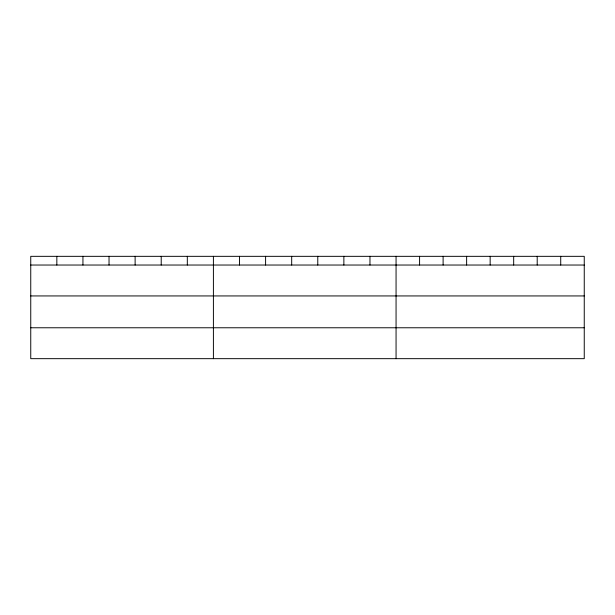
<?xml version="1.0" encoding="UTF-8"?>
<svg xmlns="http://www.w3.org/2000/svg" width="615" height="615" viewBox="0 0 615 615"><rect width="100%" height="100%" fill="white"/><g stroke="black" fill="none" stroke-linecap="round" stroke-linejoin="round"><path stroke-width="0.92" d="M584.25 265.034L584.25 358.668L30.75 358.668L30.75 256.332L584.25 256.332L584.25 265.034L30.75 265.034M30.75 295.938L584.25 295.938M30.75 327.772L584.25 327.772M560.726 256.332L560.726 265.034M537.202 256.332L537.202 265.034M513.679 256.332L513.679 265.034M490.155 256.332L490.155 265.034M466.631 256.332L466.631 265.034M443.108 256.332L443.108 265.034M419.584 256.332L419.584 265.034M396.06 256.332L396.06 358.668M369.969 256.332L369.969 265.034M343.87 256.332L343.87 265.034M317.778 256.332L317.778 265.034M291.687 256.332L291.687 265.034M265.595 256.332L265.595 265.034M239.496 256.332L239.496 265.034M213.405 256.332L213.405 358.668M187.314 256.332L187.314 265.034M161.215 256.332L161.215 265.034M135.123 256.332L135.123 265.034M109.032 256.332L109.032 265.034M82.94 256.332L82.94 265.034M56.841 256.332L56.841 265.034"/></g></svg>
